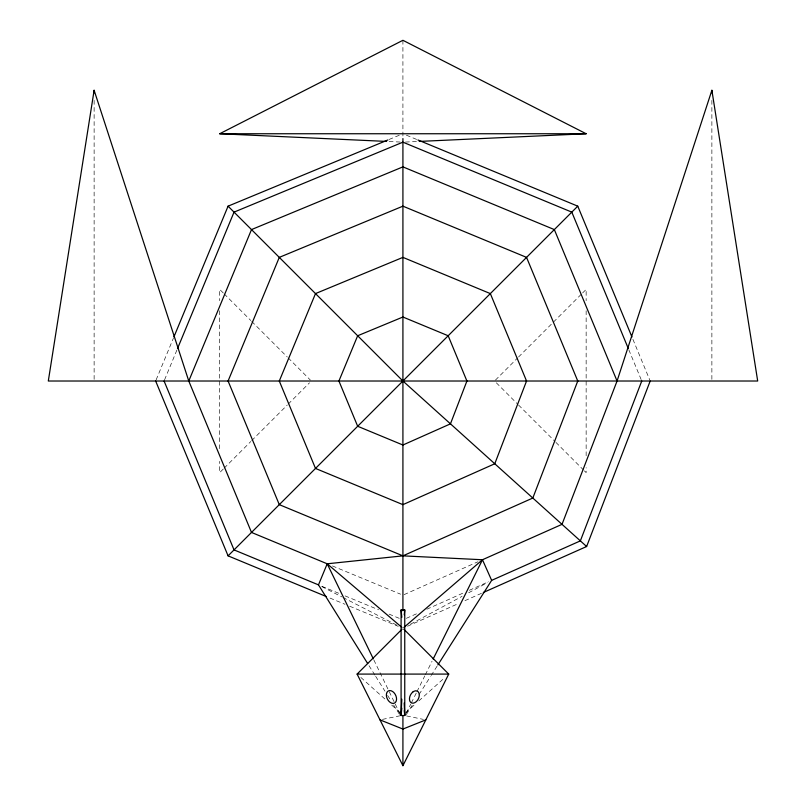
<?xml version="1.0" encoding="UTF-8"?>
<svg xmlns="http://www.w3.org/2000/svg" width="806" height="806" viewBox="0 0 806 806"><rect width="100%" height="100%" fill="white"/><g stroke="black" fill="none" stroke-linecap="round" stroke-linejoin="round"><path stroke-width="0.6" stroke-dasharray="4.03 3.02" d="M156.132 379.858L173.401 338.167M164.555 379.858L177.018 349.784M406.284 713.129L410.758 704.101M411.322 702.973L416.37 692.828M416.924 691.699L424.772 675.912M425.326 674.783L432.046 661.252M406.284 714.61L413.004 704.041M419.049 694.52L430.475 676.556M431.15 675.499L437.205 665.988M223.252 469.072L219.695 472.628L219.695 461.334M224.139 468.175L250.827 441.497M251.714 440.61L287.289 405.025M288.185 404.138L309.524 382.79M495.418 380.12L517.654 357.884M518.55 356.998L581.7 293.847M582.587 292.961L586.143 289.404L586.143 300.698M405.72 712.665L415.07 704.283M418.808 700.928L444.983 677.443M410.586 624.136L462.07 596.339M468.639 592.783L487.267 582.728M404.058 594.647L477.928 561.772M406.335 618.333L417.8 613.235M426.807 609.225L463.601 592.853M469.324 590.304L488.779 581.64M407.514 626.232L458.03 603.754M464.921 600.682L482.149 593.015M389.026 139.498L399.444 135.186M382.427 719.395L400.511 715.678M405.428 142.058L416.722 141.534M389.117 141.534L400.411 142.058M406.536 715.93L423.412 719.395M406.395 135.186L416.813 139.498M332.415 565.943L400.622 594.203M321.947 586.315L339.296 593.498M345.079 595.896L378.629 609.789M389.036 614.101L399.454 618.414M329.966 598.062L345.028 604.298M349.653 606.213L398.285 626.363M321.806 586.587L341.804 596.873M342.923 597.437L398.476 626M360.856 677.443L386.094 700.082M391.706 705.119L400.119 712.665M496.315 382.79L517.654 404.138M518.55 405.025L555.012 441.497M555.908 442.383L583.473 469.958M584.37 470.845L586.143 472.628L586.143 467.611M223.252 292.961L219.695 289.404L219.695 300.698M224.139 293.847L250.827 320.526M251.714 321.423L287.289 356.998M288.185 357.884L310.421 380.12M369.007 665.675L374.992 675.247M375.656 676.305L384.966 691.185M387.626 695.437L390.285 699.699M393.61 705.008L400.26 715.637M373.843 659.943L394.688 702.923M395.242 704.061L400.179 714.237M632.922 339.326L649.707 379.858M628.821 349.784L641.284 379.858M711.879 100.367L711.879 379.757M586.143 310.733L586.143 457.566M402.919 40.3L402.919 138.561M219.695 310.733L219.695 451.289M94.121 100.367L94.121 379.757"/><path stroke-width="1.21" d="M401.811 699.185L401.086 715.496L404.753 715.496L404.753 609.961L401.086 609.961L401.086 715.496L401.821 708.162M404.259 614.847L404.753 609.961M401.962 627.461L327.206 563.797L251.502 532.434L188.775 381.016L94.121 90.292L48.31 381.016L757.69 381.016L711.879 90.292L617.064 381.016L562.024 524.343L482.472 559.747L403.866 627.461M641.757 381.016L580.37 540.876L491.65 580.37L437.87 664.93M483.298 592.511L586.627 546.518L650.19 381.016M173.874 337.009L228.078 206.165L387.867 139.982M177.491 348.625L234.032 212.129L402.919 142.168L571.807 212.129L628.348 348.625M188.775 381.016L251.502 229.589L402.919 166.872L554.337 229.589L617.064 381.016M367.677 663.55L318.481 584.874L327.206 563.797L402.919 555.858L482.472 559.747L491.65 580.37M433.175 658.996L482.472 559.747M402.043 629.164L357.108 674.088L402.919 765.7L448.73 674.088L403.796 629.164M326.501 596.621L228.078 555.858L577.761 206.165L631.964 337.009M386.608 141.423L219.695 133.746L402.919 40.3L586.143 133.746L419.231 141.423M425.82 719.889L402.919 729.057L380.019 719.889M219.695 133.746L586.143 133.746M357.108 674.088L448.73 674.088M417.971 139.982L577.761 206.165M318.481 584.874L234.032 549.904L164.081 381.016M586.627 546.518L402.919 381.016L228.078 206.165M327.206 563.797L373.299 658.814M155.649 381.016L228.078 555.858M401.086 609.961L401.821 617.285M404.259 710.61L404.753 715.496L404.199 702.943M711.879 90.292L711.879 92.811M402.919 138.561L402.919 610.797M402.919 715.567L402.919 765.7M94.121 90.292L94.121 92.811M386.548 693.442L386.376 694.953A6.831 4.554 63.4 0 0 388.925 701.26L390.154 702.358A6.831 4.554 63.4 0 0 396.169 701.21A6.831 4.554 63.4 0 0 394.013 692.717L392.784 691.619A6.831 4.554 63.4 0 0 386.548 693.442M466.916 381.016L450.463 423.845L402.919 445.013L357.663 426.263L338.923 381.016L357.663 335.759L402.919 317.02L448.176 335.759L466.916 381.016M526.55 381.016L494.773 463.762L402.919 504.647L315.499 468.437L279.289 381.016L315.499 293.596L402.919 257.376L490.34 293.596L526.55 381.016M577.761 381.016L532.826 498.037L402.919 555.858L279.289 504.647L228.078 381.016L279.289 257.376L402.919 206.165L526.55 257.376L577.761 381.016M412.662 692.153L411.534 693.321A6.589 4.393 -63.4 0 0 410.032 701.482A6.589 4.393 -63.4 0 0 416.077 701.825L417.216 700.656A6.589 4.393 -63.4 0 0 419.261 694.48L418.969 693.1A6.589 4.393 -63.4 0 0 412.662 692.153"/></g></svg>
